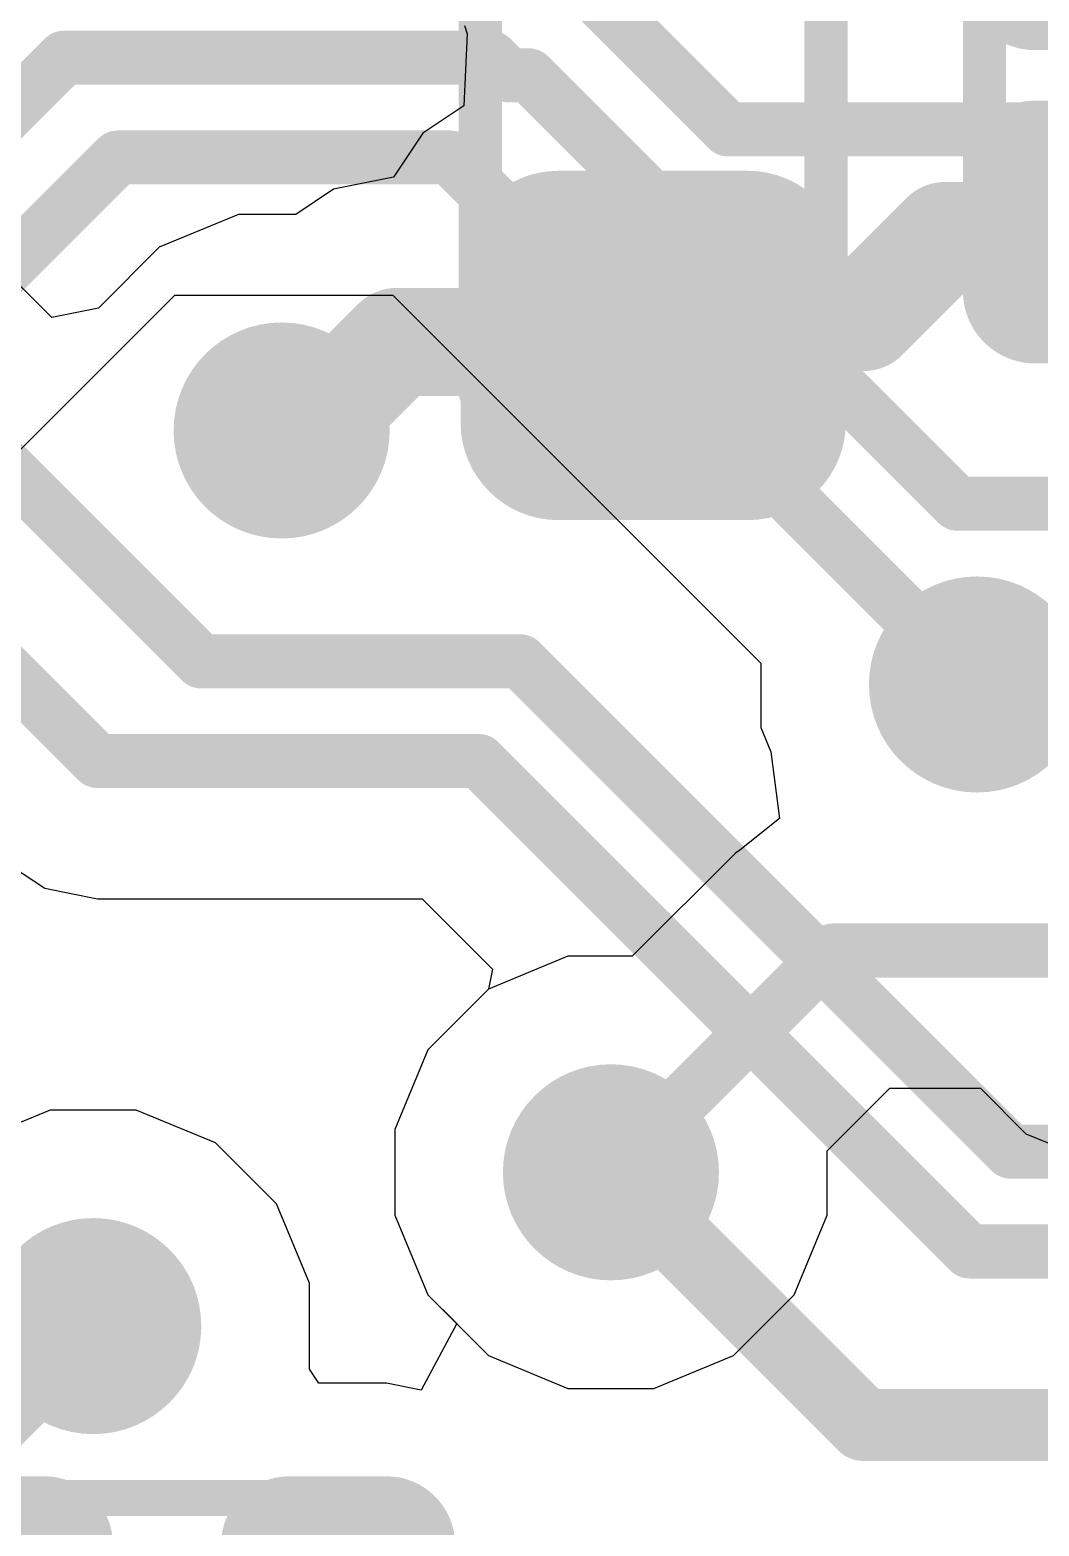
# Model space of a CAD drawing. Header units: inches. Extents: x 0 to 41, y 0 to 25.4.
# Drawn here: x 25.119 to 27.921, y 17.832 to 21.986 of the extents above; entities that cross this region are included whole.
import ezdxf

# ---------------------------------------------------------------- set-up
doc = ezdxf.new("R2010")
doc.units = ezdxf.units.IN
for name, color, linetype in [('BOTTOM', 5, 'Continuous'), ('TOP', 1, 'Continuous'), ('Top Assembly', 56, 'Continuous'), ('Top Solder', 216, 'Continuous'), ('Via Holes', 16, 'Continuous')]:
    doc.layers.add(name, color=color, linetype=linetype)

# ---------------------------------------------------------------- blocks, each defined once
blk = doc.blocks.new('CAP_0603_3782')
at = {"layer": 'TOP'}
h = blk.add_hatch(color=1, dxfattribs=at)
edge = h.paths.add_edge_path()
edge.add_arc((-0.53685186, -0.26314908), 0.22185122, 270, 360)
edge.add_line((-0.3150006399999999, -0.26314908), (-0.3150006399999999, 0.2631490799999999))
edge.add_arc((-0.53685186, 0.2631490799999999), 0.22185122, 0, 90)
edge.add_line((-0.53685186, 0.4850002999999999), (-0.9631502200000001, 0.4850003000000001))
edge.add_arc((-0.9631502200000001, 0.26314908), 0.22185122, 90, 180)
edge.add_line((-1.18500144, 0.26314908), (-1.18500144, -0.2631490799999999))
edge.add_arc((-0.9631502200000001, -0.2631490799999999), 0.22185122, 180, 270)
edge.add_line((-0.9631502200000001, -0.4850002999999999), (-0.53685186, -0.4850003000000001))
h = blk.add_hatch(color=1, dxfattribs=at)
edge = h.paths.add_edge_path()
edge.add_arc((0.53685186, 0.26314908), 0.22185122, 90, 180)
edge.add_line((0.3150006399999999, 0.26314908), (0.3150006399999999, -0.26314908))
edge.add_arc((0.53685186, -0.26314908), 0.22185122, 180, 270)
edge.add_line((0.53685186, -0.4850002999999999), (0.9631502200000001, -0.4850002999999999))
edge.add_arc((0.9631502200000001, -0.26314908), 0.22185122, 270, 360)
edge.add_line((1.18500144, -0.26314908), (1.18500144, 0.26314908))
edge.add_arc((0.9631502200000001, 0.26314908), 0.22185122, 0, 90)
edge.add_line((0.9631502200000001, 0.4850002999999999), (0.53685186, 0.4850002999999999))
at = {"layer": 'Top Solder'}
h = blk.add_hatch(color=216, dxfattribs=at)
edge = h.paths.add_edge_path()
edge.add_arc((-0.53685186, -0.26314908), 0.27185112, 270, 360)
edge.add_line((-0.26500074, -0.26314908), (-0.26500074, 0.2631490799999999))
edge.add_arc((-0.53685186, 0.2631490799999999), 0.27185112, 0, 90)
edge.add_line((-0.53685186, 0.5350001999999999), (-0.9631502200000001, 0.5350002))
edge.add_arc((-0.9631502200000001, 0.26314908), 0.27185112, 90, 180)
edge.add_line((-1.23500134, 0.2631490800000001), (-1.23500134, -0.2631490799999999))
edge.add_arc((-0.9631502200000001, -0.2631490799999999), 0.27185112, 180, 270)
edge.add_line((-0.9631502200000001, -0.5350001999999999), (-0.53685186, -0.5350002))
h = blk.add_hatch(color=216, dxfattribs=at)
edge = h.paths.add_edge_path()
edge.add_arc((0.53685186, 0.26314908), 0.27185112, 90, 180)
edge.add_line((0.26500074, 0.26314908), (0.26500074, -0.2631490799999999))
edge.add_arc((0.53685186, -0.26314908), 0.27185112, 180, 270)
edge.add_line((0.53685186, -0.5350002), (0.9631502200000001, -0.5350002))
edge.add_arc((0.9631502200000001, -0.26314908), 0.27185112, 270, 360)
edge.add_line((1.23500134, -0.26314908), (1.23500134, 0.26314908))
edge.add_arc((0.9631502200000001, 0.26314908), 0.27185112, 0, 90)
edge.add_line((0.9631502200000001, 0.5350002), (0.53685186, 0.5350002))
at = {"layer": 'Top Assembly', "const_width": 0.11999976}
for points in [[(-0.88000078, 0.47999904), (0.88000078, 0.47999904)], [(-0.88000078, 0.47999904), (-0.88000078, -0.47999904)], [(0.88000078, 0.47999904), (0.88000078, -0.47999904)], [(-0.88000078, -0.47999904), (0.88000078, -0.47999904)]]:
    blk.add_lwpolyline(points, dxfattribs=at)
at = {"layer": 'Top Assembly', "const_width": 0.05999988}
for points in [[(-0.9100007199999999, 0.47999904, 1), (-0.8500008399999999, 0.47999904, 1)], [(-0.9100007199999999, 0.47999904, 1), (-0.8500008399999999, 0.47999904, 1)], [(0.8500008399999999, 0.47999904, 1), (0.9100007199999999, 0.47999904, 1)], [(0.8500008399999999, 0.47999904, 1), (0.9100007199999999, 0.47999904, 1)], [(-0.9100007199999999, -0.47999904, 1), (-0.8500008399999999, -0.47999904, 1)], [(-0.9100007199999999, -0.47999904, 1), (-0.8500008399999999, -0.47999904, 1)], [(0.8500008399999999, -0.47999904, 1), (0.9100007199999999, -0.47999904, 1)], [(0.8500008399999999, -0.47999904, 1), (0.9100007199999999, -0.47999904, 1)]]:
    blk.add_lwpolyline(points, format="xyb", close=True, dxfattribs=at)
blk = doc.blocks.new('CAP_0402_3783')
at = {"layer": 'TOP'}
h = blk.add_hatch(color=1, dxfattribs=at)
edge = h.paths.add_edge_path()
edge.add_arc((-0.27080083, -0.13919962), 0.1507998, 270, 360)
edge.add_line((-0.12000103, -0.13919962), (-0.12000103, 0.13919962))
edge.add_arc((-0.27080083, 0.13919962), 0.1507998, 0, 90)
edge.add_line((-0.27080083, 0.28999942), (-0.5991999699999999, 0.28999942))
edge.add_arc((-0.5991999699999999, 0.13919962), 0.1507998, 90, 180)
edge.add_line((-0.7499997699999998, 0.13919962), (-0.7499997699999998, -0.1391996199999999))
edge.add_arc((-0.5991999699999999, -0.13919962), 0.1507998, 180, 270)
edge.add_line((-0.5991999699999999, -0.28999942), (-0.27080083, -0.28999942))
h = blk.add_hatch(color=1, dxfattribs=at)
edge = h.paths.add_edge_path()
edge.add_arc((0.27080083, 0.13919962), 0.1507998, 90, 180)
edge.add_line((0.12000103, 0.13919962), (0.12000103, -0.1391996199999999))
edge.add_arc((0.27080083, -0.13919962), 0.1507998, 180, 270)
edge.add_line((0.27080083, -0.28999942), (0.5991999699999999, -0.28999942))
edge.add_arc((0.5991999699999999, -0.13919962), 0.1507998, 270, 360)
edge.add_line((0.7499997699999998, -0.13919962), (0.7499997699999998, 0.13919962))
edge.add_arc((0.5991999699999999, 0.13919962), 0.1507998, 0, 90)
edge.add_line((0.5991999699999999, 0.28999942), (0.27080083, 0.28999942))
at = {"layer": 'Top Solder'}
h = blk.add_hatch(color=216, dxfattribs=at)
edge = h.paths.add_edge_path()
edge.add_arc((-0.27080083, -0.13919962), 0.2007997, 270, 360)
edge.add_line((-0.07000113, -0.13919962), (-0.07000113, 0.13919962))
edge.add_arc((-0.27080083, 0.13919962), 0.2007997, 0, 90)
edge.add_line((-0.27080083, 0.33999932), (-0.5991999699999999, 0.3399993199999999))
edge.add_arc((-0.5991999699999999, 0.13919962), 0.2007997, 90, 180)
edge.add_line((-0.7999996699999998, 0.13919962), (-0.7999996699999998, -0.1391996199999999))
edge.add_arc((-0.5991999699999999, -0.13919962), 0.2007997, 180, 270)
edge.add_line((-0.5991999699999999, -0.33999932), (-0.27080083, -0.3399993199999999))
h = blk.add_hatch(color=216, dxfattribs=at)
edge = h.paths.add_edge_path()
edge.add_arc((0.27080083, 0.13919962), 0.2007997, 90, 180)
edge.add_line((0.07000113, 0.13919962), (0.07000113, -0.1391996199999999))
edge.add_arc((0.27080083, -0.13919962), 0.2007997, 180, 270)
edge.add_line((0.2708008299999999, -0.3399993199999999), (0.5991999699999999, -0.3399993199999999))
edge.add_arc((0.5991999699999999, -0.13919962), 0.2007997, 270, 360)
edge.add_line((0.7999996699999998, -0.13919962), (0.7999996699999998, 0.13919962))
edge.add_arc((0.5991999699999999, 0.13919962), 0.2007997, 0, 90)
edge.add_line((0.5991999699999999, 0.3399993199999999), (0.27080083, 0.3399993199999999))
at = {"layer": 'Top Assembly', "const_width": 0.11999976}
for points in [[(0.5299989399999999, 0.27999944), (-0.5299989399999999, 0.27999944)], [(-0.5299989399999999, -0.27999944), (-0.5299989399999999, 0.27999944)], [(0.5299989399999999, -0.27999944), (0.5299989399999999, 0.27999944)], [(0.5299989399999999, -0.27999944), (-0.5299989399999999, -0.27999944)]]:
    blk.add_lwpolyline(points, dxfattribs=at)
at = {"layer": 'Top Assembly', "const_width": 0.05999988}
for points in [[(-0.55999888, 0.27999944, 1), (-0.499999, 0.27999944, 1)], [(-0.55999888, 0.27999944, 1), (-0.499999, 0.27999944, 1)], [(0.499999, 0.27999944, 1), (0.55999888, 0.27999944, 1)], [(0.499999, 0.27999944, 1), (0.55999888, 0.27999944, 1)], [(-0.55999888, -0.27999944, 1), (-0.499999, -0.27999944, 1)], [(-0.55999888, -0.27999944, 1), (-0.499999, -0.27999944, 1)], [(0.499999, -0.27999944, 1), (0.55999888, -0.27999944, 1)], [(0.499999, -0.27999944, 1), (0.55999888, -0.27999944, 1)]]:
    blk.add_lwpolyline(points, format="xyb", close=True, dxfattribs=at)
blk = doc.blocks.new('RES_0402_3808')
at = {"layer": 'TOP'}
h = blk.add_hatch(color=1, dxfattribs=at)
edge = h.paths.add_edge_path()
edge.add_arc((-0.34025205, -0.14975078), 0.14024864, 270, 360)
edge.add_line((-0.20000341, -0.14975078), (-0.20000341, 0.14975078))
edge.add_arc((-0.34025205, 0.14975078), 0.14024864, 0, 90)
edge.add_line((-0.34025205, 0.28999942), (-0.60975367, 0.28999942))
edge.add_arc((-0.60975367, 0.14975078), 0.14024864, 90, 180)
edge.add_line((-0.75000231, 0.1497507800000001), (-0.75000231, -0.1497507799999999))
edge.add_arc((-0.60975367, -0.14975078), 0.14024864, 180, 270)
edge.add_line((-0.60975367, -0.28999942), (-0.34025205, -0.28999942))
h = blk.add_hatch(color=1, dxfattribs=at)
edge = h.paths.add_edge_path()
edge.add_arc((0.34025205, 0.14975078), 0.14024864, 90, 180)
edge.add_line((0.20000341, 0.14975078), (0.20000341, -0.14975078))
edge.add_arc((0.34025205, -0.14975078), 0.14024864, 180, 270)
edge.add_line((0.34025205, -0.28999942), (0.60975367, -0.28999942))
edge.add_arc((0.60975367, -0.14975078), 0.14024864, 270, 360)
edge.add_line((0.75000231, -0.14975078), (0.75000231, 0.14975078))
edge.add_arc((0.60975367, 0.14975078), 0.14024864, 0, 90)
edge.add_line((0.60975367, 0.28999942), (0.34025205, 0.28999942))
at = {"layer": 'Top Solder'}
h = blk.add_hatch(color=216, dxfattribs=at)
edge = h.paths.add_edge_path()
edge.add_arc((-0.34025205, -0.14975078), 0.19024854, 270, 360)
edge.add_line((-0.15000351, -0.14975078), (-0.15000351, 0.14975078))
edge.add_arc((-0.34025205, 0.14975078), 0.19024854, 0, 90)
edge.add_line((-0.34025205, 0.33999932), (-0.60975367, 0.33999932))
edge.add_arc((-0.60975367, 0.14975078), 0.19024854, 90, 180)
edge.add_line((-0.80000221, 0.1497507800000001), (-0.80000221, -0.1497507799999999))
edge.add_arc((-0.60975367, -0.14975078), 0.19024854, 180, 270)
edge.add_line((-0.60975367, -0.33999932), (-0.34025205, -0.33999932))
h = blk.add_hatch(color=216, dxfattribs=at)
edge = h.paths.add_edge_path()
edge.add_arc((0.34025205, 0.14975078), 0.19024854, 90, 180)
edge.add_line((0.15000351, 0.14975078), (0.15000351, -0.14975078))
edge.add_arc((0.34025205, -0.14975078), 0.19024854, 180, 270)
edge.add_line((0.3402520499999999, -0.33999932), (0.60975367, -0.33999932))
edge.add_arc((0.60975367, -0.14975078), 0.19024854, 270, 360)
edge.add_line((0.80000221, -0.14975078), (0.80000221, 0.14975078))
edge.add_arc((0.60975367, 0.14975078), 0.19024854, 0, 90)
edge.add_line((0.60975367, 0.33999932), (0.34025205, 0.33999932))
at = {"layer": 'Top Assembly', "const_width": 0.0999998}
for points in [[(-0.5299989399999999, 0.27999944), (0.5299989399999999, 0.27999944)], [(-0.5299989399999999, -0.27999944), (-0.5299989399999999, 0.27999944)], [(0.5299989399999999, -0.27999944), (0.5299989399999999, 0.27999944)], [(-0.5299989399999999, -0.27999944), (0.5299989399999999, -0.27999944)]]:
    blk.add_lwpolyline(points, dxfattribs=at)
at = {"layer": 'Top Assembly', "const_width": 0.0499999}
for points in [[(-0.55499762, 0.27999944, 1), (-0.50500026, 0.27999944, 1)], [(-0.55499762, 0.27999944, 1), (-0.50500026, 0.27999944, 1)], [(0.50500026, 0.27999944, 1), (0.55499762, 0.27999944, 1)], [(0.50500026, 0.27999944, 1), (0.55499762, 0.27999944, 1)], [(-0.55499762, -0.27999944, 1), (-0.50500026, -0.27999944, 1)], [(-0.55499762, -0.27999944, 1), (-0.50500026, -0.27999944, 1)], [(0.50500026, -0.27999944, 1), (0.55499762, -0.27999944, 1)], [(0.50500026, -0.27999944, 1), (0.55499762, -0.27999944, 1)]]:
    blk.add_lwpolyline(points, format="xyb", close=True, dxfattribs=at)

msp = doc.modelspace()

# ---------------------------------------------------------------- hatches: boundary and pattern name
at = {"layer": 'BOTTOM'}
h = msp.add_hatch(color=5, dxfattribs=at)
edge = h.paths.add_edge_path()
edge.add_arc((25.8184142, 20.87395114), 0.2999994, 0, 360)
h = msp.add_hatch(color=5, dxfattribs=at)
edge = h.paths.add_edge_path()
edge.add_arc((27.74911392, 20.16864394), 0.2999994, 0, 360)
h = msp.add_hatch(color=5, dxfattribs=at)
edge = h.paths.add_edge_path()
edge.add_arc((26.73273292, 18.81405178), 0.2999994, 0, 360)
h = msp.add_hatch(color=5, dxfattribs=at)
edge = h.paths.add_edge_path()
edge.add_arc((25.29533676, 18.38703714), 0.2999994, 0, 360)
at = {"layer": 'TOP'}
h = msp.add_hatch(color=1, dxfattribs=at)
edge = h.paths.add_edge_path()
edge.add_arc((25.8184142, 20.87395114), 0.2999994, 0, 360)
h = msp.add_hatch(color=1, dxfattribs=at)
edge = h.paths.add_edge_path()
edge.add_arc((27.74911392, 20.16864394), 0.2999994, 0, 360)
h = msp.add_hatch(color=1, dxfattribs=at)
edge = h.paths.add_edge_path()
edge.add_arc((26.73273292, 18.81405178), 0.2999994, 0, 360)
h = msp.add_hatch(color=1, dxfattribs=at)
edge = h.paths.add_edge_path()
edge.add_arc((25.29533676, 18.38703714), 0.2999994, 0, 360)
at = {"layer": 'Via Holes'}
h = msp.add_hatch(color=7, dxfattribs=at)
edge = h.paths.add_edge_path()
edge.add_arc((25.8184142, 20.87395114), 0.1499997, 0, 360)
h = msp.add_hatch(color=7, dxfattribs=at)
edge = h.paths.add_edge_path()
edge.add_arc((27.74911392, 20.16864394), 0.1499997, 0, 360)
h = msp.add_hatch(color=7, dxfattribs=at)
edge = h.paths.add_edge_path()
edge.add_arc((26.73273292, 18.81405178), 0.1499997, 0, 360)
h = msp.add_hatch(color=7, dxfattribs=at)
edge = h.paths.add_edge_path()
edge.add_arc((25.29533676, 18.38703714), 0.1499997, 0, 360)

# ---------------------------------------------------------------- linework, layer by layer
at = {"layer": 'BOTTOM'}
for p, q in [((22.53159578, 18.25964344), (25.52162028, 21.24966794)), ((25.52162028, 21.24966794), (26.12737472, 21.24966794)), ((26.12737472, 21.24966794), (27.14911512, 20.22792754)), ((27.14911512, 20.22792754), (27.14911512, 20.04929696)), ((27.14911512, 20.04929696), (27.1769459, 19.9821038)), ((27.1769459, 19.9821038), (27.20062632, 19.79683112)), ((27.20062632, 19.79683112), (27.09032682, 19.70837816)), ((27.07832532, 19.70035938), (26.79201652, 19.41405058)), ((27.09032682, 19.70837816), (27.07832532, 19.70035938)), ((26.61338594, 19.41405058), (26.3928606, 19.3227071)), ((26.79201652, 19.41405058), (26.61338594, 19.41405058)), ((26.3928606, 19.3227071), (26.2240776, 19.1539241)), ((26.2240776, 19.1539241), (26.13273412, 18.93339876)), ((27.33273172, 18.87333538), (27.50705446, 19.04765812)), ((27.50705446, 19.04765812), (27.75883958, 19.04765812)), ((27.75883958, 19.04765812), (27.88515124, 18.92134646)), ((26.13273412, 18.93339876), (26.13273412, 18.6947048)), ((27.88515124, 18.92134646), (28.10567658, 18.83000298)), ((27.33273172, 18.6947048), (27.33273172, 18.87333538)), ((26.13273412, 18.6947048), (26.2240776, 18.47417946)), ((27.24138824, 18.47417946), (27.33273172, 18.6947048)), ((26.2240776, 18.47417946), (26.3928606, 18.30539646)), ((27.07260524, 18.30539646), (27.24138824, 18.47417946)), ((26.3928606, 18.30539646), (26.61338594, 18.21405298)), ((26.8520799, 18.21405298), (27.07260524, 18.30539646)), ((26.61338594, 18.21405298), (26.8520799, 18.21405298))]:
    msp.add_line(p, q, dxfattribs=at)
at = {"layer": 'BOTTOM', "const_width": 0.1499997}
for points in [[(26.13819004, 22.62942134), (27.05760146, 21.71000992)], [(22.2349568, 18.93000278), (25.21396532, 21.9090113)], [(25.21396532, 21.9090113), (26.40048314, 21.9090113)], [(26.40048314, 21.9090113), (26.44948482, 21.86000962)], [(26.44948482, 21.86000962), (26.5050397, 21.86000962)], [(26.5050397, 21.86000962), (27.69440486, 20.67064446)], [(27.05760146, 21.71000992), (28.81125047999999, 21.71000992)], [(22.26123818, 18.53000104), (25.36324874, 21.6320116)], [(25.36324874, 21.6320116), (26.28574626, 21.6320116)], [(26.28574626, 21.6320116), (27.74911392, 20.16864394)], [(27.69440486, 20.67064446), (28.33795704, 20.67064446)], [(26.73273292, 18.81405178), (27.34868292, 19.43000178)], [(27.34868292, 19.43000178), (29.5250235, 19.43000178)]]:
    msp.add_lwpolyline(points, dxfattribs=at)
at = {"layer": 'BOTTOM', "const_width": 0.07499858}
for points in [[(25.17646476, 21.9090113, 1), (25.25146588, 21.9090113, 1)], [(25.17646476, 21.9090113, 1), (25.25146588, 21.9090113, 1)], [(26.36298258, 21.9090113, 1), (26.4379837, 21.9090113, 1)], [(26.36298258, 21.9090113, 1), (26.4379837, 21.9090113, 1)], [(26.41198426, 21.86000962, 1), (26.48698538, 21.86000962, 1)], [(26.41198426, 21.86000962, 1), (26.48698538, 21.86000962, 1)], [(26.46753914, 21.86000962, 1), (26.54254026, 21.86000962, 1)], [(26.46753914, 21.86000962, 1), (26.54254026, 21.86000962, 1)], [(27.0201009, 21.71000992, 1), (27.09510202, 21.71000992, 1)], [(27.0201009, 21.71000992, 1), (27.09510202, 21.71000992, 1)], [(25.32574818, 21.6320116, 1), (25.4007493, 21.6320116, 1)], [(25.32574818, 21.6320116, 1), (25.4007493, 21.6320116, 1)], [(26.24824569999999, 21.6320116, 1), (26.32324682, 21.6320116, 1)], [(26.24824569999999, 21.6320116, 1), (26.32324682, 21.6320116, 1)], [(27.6569043, 20.67064446, 1), (27.73190542, 20.67064446, 1)], [(27.6569043, 20.67064446, 1), (27.73190542, 20.67064446, 1)], [(27.71161336, 20.16864394, 1), (27.78661448, 20.16864394, 1)], [(27.31118236, 19.43000178, 1), (27.38618348, 19.43000178, 1)], [(27.31118236, 19.43000178, 1), (27.38618348, 19.43000178, 1)], [(26.69523236, 18.81405178, 1), (26.77023348, 18.81405178, 1)]]:
    msp.add_lwpolyline(points, format="xyb", close=True, dxfattribs=at)
at = {"layer": 'TOP'}
for p, q in [((26.32614496, 21.99878506), (26.3334373, 21.97528498)), ((26.3334373, 21.97528498), (26.32453206, 21.77547842)), ((26.32453206, 21.77547842), (26.21065878, 21.69939018)), ((26.21065878, 21.69939018), (26.12888093999999, 21.57700282)), ((26.12888093999999, 21.57700282), (25.9624576, 21.543899)), ((25.9624576, 21.543899), (25.8577715, 21.47394994)), ((25.179909, 21.18799674), (24.86754488, 21.50036086)), ((25.69906722, 21.47394994), (25.47854188, 21.38260646)), ((25.8577715, 21.47394994), (25.69906722, 21.47394994)), ((25.47854188, 21.38260646), (25.30976142, 21.213826)), ((25.30976142, 21.213826), (25.179909, 21.18799674)), ((25.03693748, 19.6856477), (25.16097838, 19.60276496)), ((25.16097838, 19.60276496), (25.30729508, 19.57366164)), ((25.30729508, 19.57366164), (26.20813148, 19.57366164)), ((26.20813148, 19.57366164), (26.4038461, 19.37794702)), ((26.4038461, 19.37794702), (26.39285806, 19.32270456)), ((26.39285806, 19.32270456), (26.2240776, 19.1539241)), ((26.2240776, 19.1539241), (26.13273412, 18.93339876)), ((25.17598978, 18.98703594), (24.95546444, 18.89569246)), ((25.41468374, 18.98703594), (25.17598978, 18.98703594)), ((25.63520908, 18.89569246), (25.41468374, 18.98703594)), ((26.13273412, 18.93339876), (26.13273412, 18.6947048)), ((25.80399208, 18.72690946), (25.63520908, 18.89569246)), ((25.89533556, 18.50638412), (25.80399208, 18.72690946)), ((26.13273412, 18.6947048), (26.2240776, 18.47417946)), ((25.89533556, 18.2676927), (25.89533556, 18.50638412)), ((26.2240776, 18.47417946), (26.30442796, 18.3938291)), ((26.30442796, 18.3938291), (26.20590644, 18.20950638)), ((25.92143914, 18.2286275), (25.89533556, 18.2676927)), ((26.1097776, 18.2286275), (25.92143914, 18.2286275)), ((26.20590644, 18.20950638), (26.1097776, 18.2286275))]:
    msp.add_line(p, q, dxfattribs=at)
for points, const_width in [([(27.43504038, 21.18898734), (27.6600412, 21.41398816)], 0.2999994), ([(27.6600412, 21.41398816), (28.03901936, 21.41398816)], 0.2999994), ([(27.1280509, 21.13746852), (27.17956972, 21.18898734)], 0.2999994), ([(27.17956972, 21.18898734), (27.43504038, 21.18898734)], 0.2999994), ([(24.59718728, 21.23000326), (25.59418554, 20.233005)], 0.1499997), ([(26.52051084, 21.12000856), (26.53051336, 21.13001108)], 0.2999994), ([(26.53051336, 21.13001108), (26.5839702, 21.13001108)], 0.2999994), ([(26.5839702, 21.13001108), (26.8522831, 20.86169818)], 0.2999994), ([(26.8522831, 20.86169818), (27.1280509, 21.13746598)], 0.2999994), ([(25.89198276, 20.87395114), (26.13804018, 21.12000856)], 0.2999994), ([(26.13804018, 21.12000856), (26.52051084, 21.12000856)], 0.2999994), ([(26.85004028, 21.11000858), (26.8522831, 21.10776576)], 0.2999994), ([(26.8522831, 20.86169818), (26.8522831, 21.10776576)], 0.2999994), ([(25.8184142, 20.87395114), (25.89198276, 20.87395114)], 0.2999994), ([(24.83329806, 20.43000232), (25.30729508, 19.9560053)], 0.1499997), ([(25.59418554, 20.233005), (26.4812399, 20.233005)], 0.1499997), ([(26.4812399, 20.233005), (27.84304312, 18.87120178)], 0.1499997), ([(27.74911392, 20.16864394), (27.83521484, 20.08254302)], 0.1499997), ([(27.83521484, 20.08254302), (28.02501888, 20.08254302)], 0.1499997), ([(25.30729508, 19.9560053), (26.36650302, 19.9560053)], 0.1499997), ([(26.36650302, 19.9560053), (27.72830624, 18.59420208)], 0.1499997), ([(27.84304312, 18.87120178), (28.55052202, 18.87120178)], 0.1499997), ([(26.7409803, 18.8058044), (27.43421996, 18.11256474)], 0.1999996), ([(27.72830624, 18.59420208), (28.6652589, 18.59420208)], 0.1499997), ([(25.29533676, 18.36198512), (25.29533676, 18.38703714)], 0.1499997), ([(25.02502234, 18.0916707), (25.29533676, 18.36198512)], 0.1499997), ([(27.43421996, 18.11256474), (28.13293586, 18.11256474)], 0.1999996)]:
    msp.add_lwpolyline(points, dxfattribs=dict(at, const_width=const_width))
for points, const_width in [([(27.58504262, 21.41398816, 1), (27.73503978, 21.41398816, 1)], 0.1499997), ([(27.58504262, 21.41398816, 1), (27.73503978, 21.41398816, 1)], 0.1499997), ([(27.96402078, 21.41398816, 1), (28.11401794, 21.41398816, 1)], 0.1499997), ([(27.10457114, 21.18898734, 1), (27.2545683, 21.18898734, 1)], 0.1499997), ([(27.10457114, 21.18898734, 1), (27.2545683, 21.18898734, 1)], 0.1499997), ([(27.3600418, 21.18898734, 1), (27.51003896, 21.18898734, 1)], 0.1499997), ([(27.3600418, 21.18898734, 1), (27.51003896, 21.18898734, 1)], 0.1499997), ([(26.45551478, 21.13001108, 1), (26.60551194, 21.13001108, 1)], 0.1499997), ([(26.45551478, 21.13001108, 1), (26.60551194, 21.13001108, 1)], 0.1499997), ([(26.50897162, 21.13001108, 1), (26.65896878, 21.13001108, 1)], 0.1499997), ([(26.50897162, 21.13001108, 1), (26.65896878, 21.13001108, 1)], 0.1499997), ([(27.05305232, 21.13746852, 1), (27.20304948, 21.13746852, 1)], 0.1499997), ([(27.05305232, 21.13746598, 1), (27.20304948, 21.13746598, 1)], 0.1499997), ([(26.06304159999999, 21.12000856, 1), (26.21303876, 21.12000856, 1)], 0.1499997), ([(26.06304159999999, 21.12000856, 1), (26.21303876, 21.12000856, 1)], 0.1499997), ([(26.44551226, 21.12000856, 1), (26.59550942, 21.12000856, 1)], 0.1499997), ([(26.44551226, 21.12000856, 1), (26.59550942, 21.12000856, 1)], 0.1499997), ([(26.7750417, 21.11000858, 1), (26.92503886, 21.11000858, 1)], 0.1499997), ([(26.77728452, 21.10776576, 1), (26.92728168, 21.10776576, 1)], 0.1499997), ([(26.77728452, 21.10776576, 1), (26.92728168, 21.10776576, 1)], 0.1499997), ([(25.74341562, 20.87395114, 1), (25.89341278, 20.87395114, 1)], 0.1499997), ([(25.81698418, 20.87395114, 1), (25.96698134, 20.87395114, 1)], 0.1499997), ([(25.81698418, 20.87395114, 1), (25.96698134, 20.87395114, 1)], 0.1499997), ([(26.77728452, 20.86169818, 1), (26.92728168, 20.86169818, 1)], 0.1499997), ([(26.77728452, 20.86169818, 1), (26.92728168, 20.86169818, 1)], 0.1499997), ([(26.77728452, 20.86169818, 1), (26.92728168, 20.86169818, 1)], 0.1499997), ([(25.55668498, 20.233005, 1), (25.6316861, 20.233005, 1)], 0.07499858), ([(25.55668498, 20.233005, 1), (25.6316861, 20.233005, 1)], 0.07499858), ([(26.44373934, 20.233005, 1), (26.51874046, 20.233005, 1)], 0.07499858), ([(26.44373934, 20.233005, 1), (26.51874046, 20.233005, 1)], 0.07499858), ([(27.71161336, 20.16864394, 1), (27.78661448, 20.16864394, 1)], 0.07499858), ([(27.79771428, 20.08254302, 1), (27.8727154, 20.08254302, 1)], 0.07499858), ([(27.79771428, 20.08254302, 1), (27.8727154, 20.08254302, 1)], 0.07499858), ([(25.26979452, 19.9560053, 1), (25.34479564, 19.9560053, 1)], 0.07499858), ([(25.26979452, 19.9560053, 1), (25.34479564, 19.9560053, 1)], 0.07499858), ([(26.32900246, 19.9560053, 1), (26.40400358, 19.9560053, 1)], 0.07499858), ([(26.32900246, 19.9560053, 1), (26.40400358, 19.9560053, 1)], 0.07499858), ([(27.80554256, 18.87120178, 1), (27.88054368, 18.87120178, 1)], 0.07499858), ([(27.80554256, 18.87120178, 1), (27.88054368, 18.87120178, 1)], 0.07499858), ([(26.6909804, 18.8058044, 1), (26.7909802, 18.8058044, 1)], 0.0999998), ([(27.69080568, 18.59420208, 1), (27.7658068, 18.59420208, 1)], 0.07499858), ([(27.69080568, 18.59420208, 1), (27.7658068, 18.59420208, 1)], 0.07499858), ([(25.2578362, 18.38703714, 1), (25.33283732, 18.38703714, 1)], 0.07499858), ([(25.2578362, 18.36198512, 1), (25.33283732, 18.36198512, 1)], 0.07499858), ([(25.2578362, 18.36198512, 1), (25.33283732, 18.36198512, 1)], 0.07499858), ([(27.38422006, 18.11256474, 1), (27.48421986, 18.11256474, 1)], 0.0999998), ([(27.38422006, 18.11256474, 1), (27.48421986, 18.11256474, 1)], 0.0999998)]:
    msp.add_lwpolyline(points, format="xyb", close=True, dxfattribs=dict(at, const_width=const_width))

# ---------------------------------------------------------------- block references
for name, p, rotation in [('CAP_0603_3782', (26.85004028, 21.86000962), 90), ('CAP_0402_3783', (28.05004042, 21.86000962), 270)]:
    msp.add_blockref(name, p, dxfattribs=dict(rotation=rotation))
msp.add_blockref('RES_0402_3808', (25.5000252, 17.63000284))

doc.saveas('drawing.dxf')
